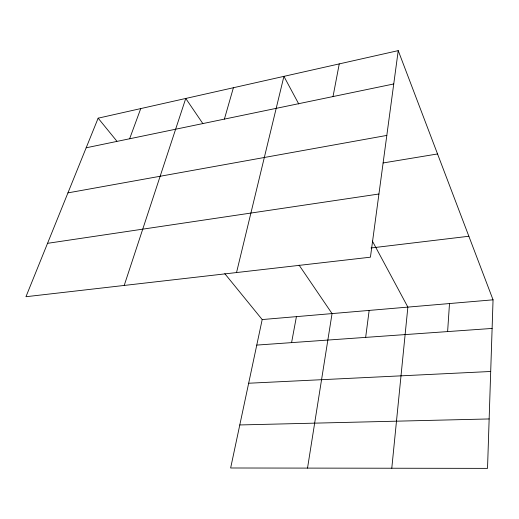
<?xml version="1.0" encoding="UTF-8"?>
<svg xmlns="http://www.w3.org/2000/svg" width="519" height="519" viewBox="0 0 519 519"><rect width="100%" height="100%" fill="white"/><g stroke="black" fill="none" stroke-linecap="round" stroke-linejoin="round"><path stroke-width="0.78" d="M398.229 50.628L370.43 257.19L25.95 296.719L98.143 118.176L398.229 50.628L493.05 299.826L487.529 468.372L230.644 467.989L262.192 319.561L224.798 273.656M447.618 331.583L449.499 303.55M391.787 468.229L407.863 307.112L372.376 241.05M365.655 337.382L369.165 310.42M307.52 468.106L332.05 313.593L299.08 265.112M291.581 342.624L296.42 316.635M333.023 96.566L339.244 63.902M236.534 272.553L283.919 76.358L298.762 103.995M224.396 119.104L233.401 87.73M124.21 285.444L185.757 98.454L202.845 123.587M129.627 138.774L140.74 108.588M86.167 147.792L393.746 83.961M67.937 192.88L386.824 135.414M383.113 162.96L437.543 153.955M47.534 243.333L378.935 194.002M371.04 247.972L468.858 236.255M262.192 319.561L493.05 299.826M256.769 345.09L492.116 328.436M248.659 383.236L490.702 371.487M239.791 424.951L489.151 418.95M98.143 118.176L116.846 141.142"/></g></svg>
